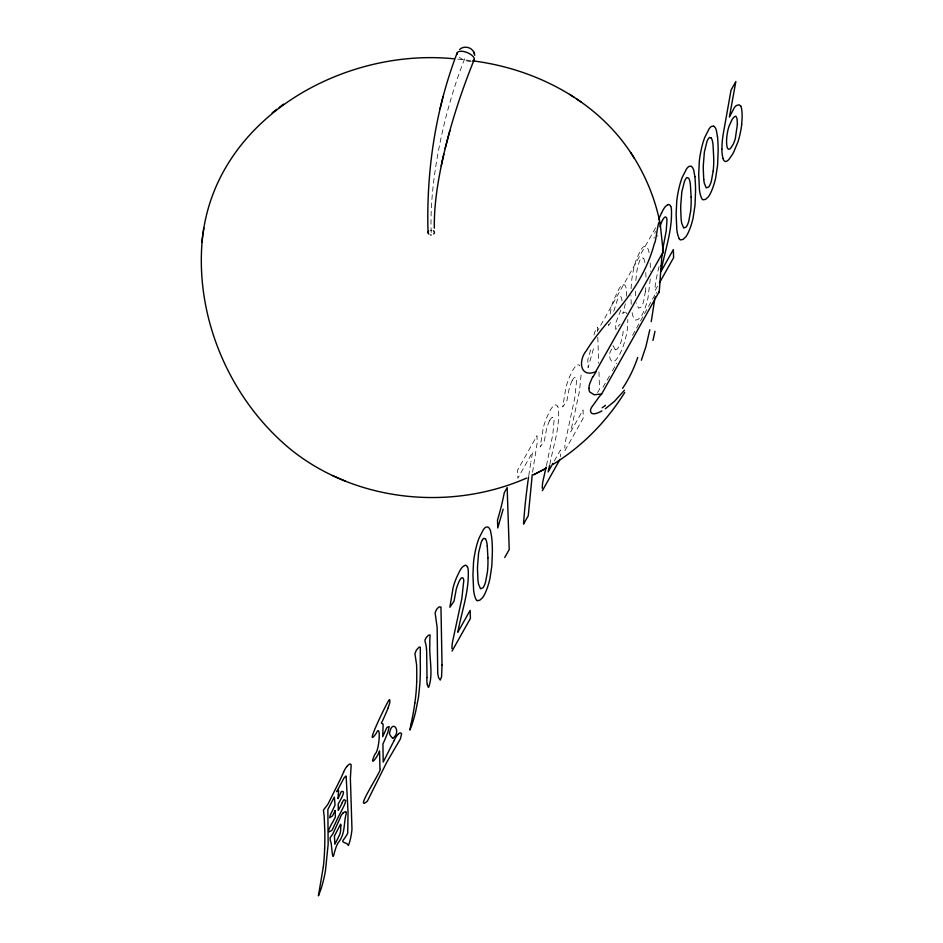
<?xml version="1.0" encoding="UTF-8"?>
<svg xmlns="http://www.w3.org/2000/svg" width="943" height="943" viewBox="0 0 943 943"><rect width="100%" height="100%" fill="white"/><g stroke="black" fill="none" stroke-linecap="round" stroke-linejoin="round"><path stroke-width="0.71" stroke-dasharray="4.71 3.54" d="M631.079 288.735L631.586 281.497A32.545 9.112 -76.3 0 1 631.928 278.645A32.757 9.171 -76.3 0 1 634.804 264.476A20.97 5.87 -76.3 0 1 637.173 257.345L641.334 249.164A19.273 5.399 -76.3 0 1 643.928 246.571L645.92 246.477A34.254 9.595 -76.3 0 1 648.631 250.649L649.385 254.209M650.281 279.116L647.971 298.035A22.997 6.436 -76.3 0 1 645.578 306.581A24.824 6.955 -76.3 0 1 644.47 309.61L643.326 312.322A19.626 5.493 -76.3 0 1 640.592 317.072L637.833 319.642L635.299 320.066A21.359 5.976 -76.3 0 1 633.979 318.64A56.497 15.819 -76.3 0 1 631.845 311.131M626.4 296.22L626.482 291.552A21.642 6.059 -76.3 0 0 625.728 286.672A19.143 5.363 -76.3 0 0 623.476 284.645L622.628 284.927A24.046 6.731 -76.3 0 0 622.003 285.305A23.693 6.636 -76.3 0 0 619.256 288.369L613.256 300.923A20.345 5.693 -76.3 0 0 611.135 308.432L609.791 315.504M635.806 280.566L636.961 270.346L639.248 261.765A8.581 2.405 -76.3 0 1 640.132 259.844A9.159 2.558 -76.3 0 1 640.592 259.054A8.652 2.416 -76.3 0 1 641.888 257.687L643.55 258.382M608.683 324.321L608.577 325.476L612.585 319.689M645.46 291.257L643.621 301.371A10.031 2.805 -76.3 0 1 642.572 304.365L642.348 304.872A8.369 2.346 -76.3 0 1 641.016 307.218L638.529 308.184L636.608 303.575A53.256 14.911 -76.3 0 1 636.466 302.868M532.571 472.219L537.215 442.68L536.98 435.713L517.566 470.18L517.837 478.266L532.595 452.062L530.956 461.669M654.018 238.284L654.206 237.011M657.766 236.269L657.896 235.491M613.763 311.273L617.288 300.098A11.799 3.3 -76.3 0 1 619.245 297.363A13.261 3.713 -76.3 0 1 619.952 296.88L620.565 296.762A9.902 2.77 -76.3 0 1 621.472 297.693L621.885 299.662A16.632 4.656 -76.3 0 1 621.979 301.3L621.979 301.866M593.442 348.851L588.067 367.664L587.807 359.672A77.055 21.583 -76.3 0 0 591.155 347.649M654.831 233.381L655.279 231.118M625.398 303.799L622.745 313.524A18.801 5.269 -76.3 0 1 625.987 312.463M546.433 465.642L552.834 434.381L554.095 420.095A11.457 3.206 -76.3 0 0 552.315 417.431M549.84 464.486C553.211 446.169 559.918 427.78 558.468 408.932A19.355 5.422 -76.3 0 0 557.808 406.692M659.004 266.586L655.68 281.415A17.846 4.998 -76.3 0 0 655.137 287.804M620.824 310.153L615.59 323.308L615.803 329.413L617.63 326.867M549.58 420.79L549.981 420.024A10.373 2.9 -76.3 0 1 552.315 417.443M572.153 380.701L572.554 379.946A10.373 2.9 -76.3 0 1 574.888 377.365A11.457 3.206 -76.3 0 1 576.68 379.994L574.747 398.04L565.364 441.748A17.846 4.998 -76.3 0 0 564.833 448.137M632.564 335.319L656.446 292.059M655.609 227.782L597.673 330.675M554.284 460.986L560.46 450.011L560.684 456.754M564.916 450.648L583.304 418.008L583.033 409.934L570.68 431.859L579.403 391.663L581.371 372.167M597.603 392.606L599.524 389.2L598.864 369.019M655.232 290.314L658.061 285.293M603.001 387.255L609.532 375.868M612.431 370.799L616.793 363.208M618.03 326.337L620.105 324.062M457.744 59.103L471.759 60.717M430.491 235.609L431.364 235.691M615.237 349.688L613.139 345.727L609.178 354.427L610.18 358.988L611.936 361.534A21.111 5.917 -76.3 0 0 612.891 361.711A26.286 7.367 -76.3 0 0 617.347 358.151L620.282 353.177A25.367 7.108 -76.3 0 0 624.054 343.641L626.199 335.696A22.691 6.353 -76.3 0 0 627.602 327.08L627.849 319.429M625.987 312.475L626.918 313.665M635.7 295.866L635.535 290.373M631.221 304.318L630.985 295.595M645.778 272.468L645.967 277.277M597.614 331.535L597.473 327.209L594.561 332.384A77.055 21.583 -76.3 0 1 593.901 335.755M597.803 337.299L598.664 363.255M656.175 293.285A11.021 1.709 -81.4 0 1 656.493 292.318M431.234 232.485A151.387 42.4 -76.3 0 1 465.665 56.321M471.3 61.354A9.171 4.067 22 0 1 458.381 56.356M431.434 234.701A3.206 2.228 -2.6 0 1 430.303 234.642M430.149 230.41A3.206 2.228 -2.6 0 1 431.505 230.257M645.778 287.65A53.386 14.947 -76.3 0 1 645.495 291.21M643.586 258.288A32.439 9.088 -76.3 0 1 644.953 262.649M650.187 262.861A115.164 32.251 -76.3 0 1 650.387 271.407M615.225 349.712A14.015 3.925 -76.3 0 0 618.396 347.437L620.105 344.278A10.479 2.935 -76.3 0 0 621.52 340.293L622.333 336.969A15.135 4.232 -76.3 0 0 623.252 328.247A17.893 5.01 -76.3 0 0 623.217 327.74M572.153 380.642A17.905 5.01 -76.3 0 0 569.136 388.858L566.908 400.787L562.735 406.869L565.965 387.278A24.494 6.86 -76.3 0 1 570.032 375.844L571.152 373.593A22.125 6.2 -76.3 0 1 574.499 367.581A28.455 7.968 -76.3 0 1 577.623 365.141M577.658 364.941A20.805 5.823 -76.3 0 1 579.933 365.908M549.58 420.719A17.905 5.01 -76.3 0 0 546.563 428.947L544.335 440.864L540.162 446.947L543.392 427.356A24.494 6.86 -76.3 0 1 547.459 415.922L548.578 413.682A22.125 6.2 -76.3 0 1 551.926 407.671A28.455 7.968 -76.3 0 1 555.05 405.219M555.085 405.03A20.805 5.823 -76.3 0 1 557.773 406.787M528.764 475.744A229.432 64.254 -76.3 0 1 530.968 461.657"/><path stroke-width="1.41" d="M202.698 235.809C193.669 315.787 229.408 399.749 291.8 450.318C356.973 502.065 450.978 511.224 526.607 478.077M661.114 265.549L659.534 288.193M659.499 288.676L659.357 290.338M427.002 677.487L426.672 651.884A130.264 36.482 -76.3 0 0 426.554 649.762L426.519 649.149M661.408 262.048L661.691 259.136M659.251 291.528L601.669 393.962L599.571 396.319A34.514 7.709 -50.3 0 0 599.111 396.909L591.485 407.459A11.021 3.737 -49.4 0 0 590.448 410.453C590.566 416.676 598.876 412.692 601.917 410.889M690.618 211.079L688.767 221.204A10.031 2.805 -76.3 0 1 687.73 224.198L687.506 224.705A8.369 2.346 -76.3 0 1 686.174 227.039L683.687 228.017L681.765 223.408A53.256 14.911 -76.3 0 1 681.152 219.471L680.693 209.004A91.483 25.614 -76.3 0 1 680.752 205.232L681.813 192.007L684.394 181.598A8.581 2.405 -76.3 0 1 685.278 179.665A9.159 2.558 -76.3 0 1 685.75 178.887A8.652 2.416 -76.3 0 1 687.046 177.52L688.708 178.215A32.439 9.088 -76.3 0 1 690.441 185.394L691.125 197.111M713.191 171.001L711.352 181.115A10.031 2.805 -76.3 0 1 710.303 184.109L710.079 184.616A8.369 2.346 -76.3 0 1 708.747 186.962L706.272 187.928L704.338 183.331A53.256 14.911 -76.3 0 1 703.737 179.394M323.319 866.806L318.404 895.85L320.761 889.744A38.25 10.715 -76.3 0 0 325.453 870.731L328.14 844.409L327.869 809.507L334.305 797.083L334.859 802.422A108.822 30.471 -76.3 0 1 334.977 805.275L331.724 812.041A86.532 24.235 -76.3 0 1 330.498 814.446L329.649 817.758L332.431 815.954A43.378 12.153 -76.3 0 0 334.718 811.298L335.154 810.402L335.366 816.815C335.225 818.724 322.636 837.243 332.077 830.111A49.79 13.945 -76.3 0 0 332.879 828.496L335.519 822.874A118.288 33.123 -76.3 0 1 338.608 816.461L341.873 810.108A73.625 20.616 -76.3 0 0 344.879 803.884L345.739 800.536L344.16 799.711A7.379 2.063 -76.3 0 0 343.028 801.055L342.215 802.646M532.265 474.553L528.269 515.727L523.542 524.108A229.432 64.254 -76.3 0 1 528.587 476.899M202.898 234.489C217.809 117.851 343.335 47.692 453.701 58.772M201.79 242.151L203.806 228.182M651.224 321.681L654.631 299.874M662.269 254.81L662.87 252.205M503.138 509.196L497.763 527.997L497.503 520.006A77.055 21.583 -76.3 0 0 504.281 492.706L507.169 487.543L509.22 549.533L504.741 557.49M649.821 329.767L645.872 346.765L641.346 360.261M442.467 160.121C437.67 182.447 434.028 205.185 434.31 228.088M457.178 52.843C435.312 109.918 426.177 171.697 428.039 232.697M662.505 250.532L666.23 230.811L666.984 219.684A11.457 3.206 -76.3 0 0 665.204 217.008A10.373 2.9 -76.3 0 0 662.87 219.589L662.469 220.367M654.925 298.353L655.232 296.915M474.235 59.515C460.349 93.828 448.538 130.629 441.23 165.98M442.408 160.381L443.799 154.239M549.604 465.5L548.107 471.948L552.904 463.414M410.865 724.554L409.863 730.082L411.443 726.181M546.115 467.009L542.791 481.826A17.846 4.998 -76.3 0 0 542.26 488.215M440.086 108.716L443.08 96.41M445.155 148.511L449.858 130.594M387.986 708.181L389.872 702.57L389.777 699.836A5.434 1.521 -76.3 0 0 389.2 699.824C387.278 701.651 362.737 752.16 376.269 733.289C381.113 721.866 379.581 750.711 374.96 754.152C368.265 768.91 377.73 756.993 379.534 750.887L379.958 769.111C383.282 768.297 353.448 812.666 367.016 801.491A12.047 3.371 -76.3 0 0 368.76 798.356L386.819 762.133L400.374 738.947L401.624 733.784A15.866 4.444 -76.3 0 0 398.936 733.465L398.111 734.255M343.547 772.305L341.484 776.902A134.849 37.767 -76.3 0 1 340.411 779.154L327.999 804.108L323.437 810.061L324.038 815.224A53.668 15.029 -76.3 0 1 324.168 815.884L324.793 830.547A202.698 56.769 -76.3 0 1 324.687 847.957M338.054 798.544L340.918 792.32A4.008 1.12 -76.3 0 1 341.319 791.601C347.272 789.609 339.256 801.526 338.207 804.167L338.254 810.379A55.048 15.418 -76.3 0 0 342.226 802.693M393.879 740.939L383.2 762.121L382.929 743.956A68.58 19.202 -76.3 0 0 387.903 732.157L389.2 726.546L387.09 727.371A6.86 1.921 -76.3 0 0 385.923 729.493A67.731 18.966 -76.3 0 1 385.239 731.084L382.717 736.66L383.106 725.002A4.574 1.285 -76.3 0 0 383.011 723.976L381.361 723.198A103.742 29.056 -76.3 0 0 387.997 708.24M661.456 213.259L660.348 215.511A24.494 6.86 -76.3 0 0 658.638 219.578M592.581 376.988L589.752 383.565A17.587 7.497 -54.7 0 0 588.998 388.268M452.039 651.071L470.416 618.431L470.144 610.345L457.791 632.281C461.622 611.477 469.52 590.683 468.164 569.266A19.355 5.422 -76.3 0 0 467.492 567.026M542.343 490.737L560.012 459.347M659.475 282.782L673.608 257.675L673.337 249.589L660.984 271.525C664.815 250.72 672.713 229.927 671.357 208.509A19.355 5.422 -76.3 0 0 670.685 206.269M624.714 392.524C606.62 421.391 582.244 446.404 553.164 464.251M624.431 390.296L614.659 401.164L605.312 408.791M343.122 812.819L341.236 815.282A5.104 1.426 -76.3 0 0 340.517 817.145L332.82 834.001A39.476 11.057 -76.3 0 0 332.49 834.378L330.074 837.797L330.25 840.39A27.76 7.78 -76.3 0 1 331.429 845.411C333.574 867.407 332.914 851.164 338.195 842.724C345.527 833.883 343.417 824.005 346.187 813.656A2.369 0.66 -76.3 0 0 346.199 812.701L345.881 812.017M272.185 112.806L276.865 109.235M279.069 107.537L283.537 104.131M459.654 49.413C463.909 45.441 471.641 47.02 473.881 52.407M540.174 471.359L546.351 468.164L533.502 474.824L539.266 471.854M601.528 393.997L594.279 394.775L589.858 392.076A21.595 9.395 -54.1 0 1 589.104 390.39L588.927 388.339M392.712 738.275C402.166 732.074 392.076 717.623 389.447 733.56A58.725 16.444 -76.3 0 0 392.736 738.18M473.197 60.906C537.05 69.051 600.314 102.245 634.309 158.353M477.252 600.644L479.798 600.231L482.557 597.65A19.626 5.493 -76.3 0 0 485.28 592.911L486.435 590.2A24.824 6.955 -76.3 0 0 487.543 587.171A22.997 6.436 -76.3 0 0 489.924 578.625L491.833 565.894L492.376 551.95A115.164 32.251 -76.3 0 0 491.704 537.345L490.596 531.215A34.254 9.595 -76.3 0 0 487.885 527.031L485.881 527.161A19.273 5.399 -76.3 0 0 483.299 529.754L479.138 537.923A20.97 5.87 -76.3 0 0 476.769 545.066A32.757 9.171 -76.3 0 0 473.893 559.234A32.545 9.112 -76.3 0 0 473.539 562.087L472.938 574.994L473.634 590.471A47.362 13.261 -76.3 0 0 473.799 591.709A56.497 15.819 -76.3 0 0 475.944 599.229A21.359 5.976 -76.3 0 0 477.252 600.644M713.651 126.221L711.659 126.327A19.273 5.399 -76.3 0 0 709.065 128.908L704.904 137.089A20.97 5.87 -76.3 0 0 702.547 144.22A32.757 9.171 -76.3 0 0 699.659 158.389A32.545 9.112 -76.3 0 0 699.317 161.241L698.704 174.16L699.411 189.637A47.362 13.261 -76.3 0 0 699.576 190.875A56.497 15.819 -76.3 0 0 701.71 198.384A21.359 5.976 -76.3 0 0 703.03 199.81L705.564 199.386L708.323 196.816A19.626 5.493 -76.3 0 0 711.057 192.066L712.201 189.366A24.824 6.955 -76.3 0 0 713.309 186.325A22.997 6.436 -76.3 0 0 715.702 177.779L717.599 165.049L718.153 151.116A115.164 32.251 -76.3 0 0 717.482 136.499M691.078 166.31L689.074 166.404A19.273 5.399 -76.3 0 0 686.492 168.997L682.331 177.166A20.97 5.87 -76.3 0 0 679.962 184.309A32.757 9.171 -76.3 0 0 677.086 198.478A32.545 9.112 -76.3 0 0 676.744 201.331L676.131 214.238L676.826 229.715A47.362 13.261 -76.3 0 0 677.003 230.952A56.497 15.819 -76.3 0 0 679.137 238.473M332.419 475.52L338.773 478.278M339.751 478.714L345.668 481.284M569.513 94.3L574.181 97.388M576.538 98.944L581.418 102.186M711.281 138.126L709.619 137.43A8.652 2.416 -76.3 0 0 708.323 138.81A9.159 2.558 -76.3 0 0 707.863 139.588A8.581 2.405 -76.3 0 0 706.979 141.509L704.386 151.917L703.325 165.143A91.483 25.614 -76.3 0 0 703.266 168.927L703.737 179.394M485.515 538.972L483.853 538.276A8.652 2.416 -76.3 0 0 482.557 539.644M630.667 152.46C645.083 174.125 655.267 198.584 660.241 224.139L663.188 251.84L595.646 371.754C579.485 378.249 578.377 360.073 586.369 350.69C599.123 329.838 617.205 312.923 630.961 292.766C641.476 277.82 649.715 261.176 654.395 243.483C656.21 242.327 658.355 214.179 660.241 224.139M740.715 106.194L739.112 104.803L736.554 105.463A19.956 5.587 -76.3 0 0 734.55 107.325L729.399 117.073L735.858 81.522L731.049 90.068L723.399 133.069A87.286 24.447 -76.3 0 0 722.55 138.774A35.822 10.031 -76.3 0 0 721.961 149.065M474.152 53.032L474.742 55.331M473.598 51.735L474.482 53.822M723.081 158.636L723.399 159.532A21.937 6.141 -76.3 0 0 726.027 161.442L726.334 161.347A26.416 7.403 -76.3 0 0 729.187 159.131L732.522 154.228A43.189 12.094 -76.3 0 0 733.878 151.717L737.98 141.815A19.155 5.363 -76.3 0 0 739.076 138.067A29.174 8.169 -76.3 0 0 741.728 124.228M427.203 684.394L428.263 687.152A9.571 2.676 -76.3 0 0 428.617 687.341C433.532 674.245 429.053 658.391 429.831 644.505A32.958 9.23 -76.3 0 1 429.878 638.93L430.102 635.606A3.336 0.931 -76.3 0 0 429.914 634.875L428.417 635.323A47.339 13.261 -76.3 0 0 426.177 637.704L424.951 639.967L425.199 642.171A33.382 9.347 -76.3 0 1 426.472 649.22M717.446 136.558L716.374 130.382A34.254 9.595 -76.3 0 0 713.662 126.197M694.873 176.647L693.8 170.471A34.254 9.595 -76.3 0 0 691.078 166.274M487.272 546.091L487.932 557.867M593.017 376.964A30.435 10.892 -56.2 0 1 596 371.919M605.465 405.313A97.86 42.671 -71.2 0 1 602.176 407.718M637.716 357.491A211.362 145.375 59.2 0 1 622.58 388.327M654.949 331.323A93.404 24.648 -88.3 0 1 652.945 340.435M658.674 291.399A38.097 5.964 -74.4 0 1 658.874 292.766M661.173 265.926A21.595 1.32 -86.7 0 1 661.444 262.59M661.68 258.335A17.587 1.202 -86.8 0 1 662.281 254.174M662.882 252.04A30.435 1.391 -83.4 0 1 662.976 252.712M457.107 54.234A9.171 4.067 22 0 1 467.516 52.69A9.171 4.067 22 0 1 472.914 60.941M433.367 230.764A3.206 2.228 -2.6 0 1 433.639 233.899M428.947 234.1A3.206 2.228 -2.6 0 1 428.558 231.318M723.116 158.554A37.567 10.526 -76.3 0 1 721.866 149.218M740.785 106.005A33.63 9.418 -76.3 0 1 741.599 124.346M713.226 170.966A53.386 14.947 -76.3 0 0 713.674 157.08L713.049 145.246A32.439 9.088 -76.3 0 0 711.317 138.032M691.101 197.17A53.386 14.947 -76.3 0 1 690.653 211.043M694.897 176.589A115.164 32.251 -76.3 0 1 695.545 191.24L695.026 205.138L693.117 217.868A22.997 6.436 -76.3 0 1 690.736 226.414A24.824 6.955 -76.3 0 1 689.628 229.444L688.473 232.155A19.626 5.493 -76.3 0 1 685.75 236.905L682.991 239.475L680.445 239.899A21.359 5.976 -76.3 0 1 679.125 238.473M659.97 226.733A17.905 5.01 -76.3 0 1 662.457 220.308M661.467 213.318A22.125 6.2 -76.3 0 1 664.815 207.248A28.455 7.968 -76.3 0 1 667.939 204.796M667.974 204.607A20.805 5.823 -76.3 0 1 670.662 206.364M487.896 557.914A53.386 14.947 -76.3 0 1 487.46 571.8L485.574 581.961A10.031 2.805 -76.3 0 1 484.525 584.955L484.313 585.462A8.369 2.346 -76.3 0 1 482.981 587.795L480.494 588.774L478.561 584.165A53.256 14.911 -76.3 0 1 477.96 580.228L477.5 569.761A91.483 25.614 -76.3 0 1 477.559 565.977L478.62 552.763L481.201 542.343A8.581 2.405 -76.3 0 1 482.085 540.422A9.159 2.558 -76.3 0 1 482.557 539.644M485.539 538.877A32.439 9.088 -76.3 0 1 487.248 546.138M451.945 648.548A17.846 4.998 -76.3 0 1 452.475 642.159L461.87 598.463L463.791 580.44A11.457 3.206 -76.3 0 0 462.011 577.764A10.373 2.9 -76.3 0 0 459.665 580.346L459.276 581.124A17.905 5.01 -76.3 0 0 456.247 589.281L454.031 601.198L449.858 607.28L453.088 587.701A24.494 6.86 -76.3 0 1 457.155 576.256L458.263 574.016A22.125 6.2 -76.3 0 1 461.61 568.004A28.455 7.968 -76.3 0 1 464.734 565.552M464.781 565.364A20.805 5.823 -76.3 0 1 467.457 567.12M427.262 684.241A18.554 5.198 -76.3 0 1 426.931 677.569M411.454 726.204A46.077 12.907 -76.3 0 0 415.851 710.739L418.527 697.054L419.847 684.017A129.321 36.223 -76.3 0 0 420.248 662.257L420.319 647.77A3.371 0.943 -76.3 0 0 420.189 647.181L419.246 647.051A42.341 11.858 -76.3 0 0 416.228 650.422L414.932 653.676L416.582 664.65A160.004 44.816 -76.3 0 1 416.665 681.706M414.826 702.959A70.56 19.756 -76.3 0 1 410.9 724.554M416.688 681.659A75.57 21.159 -76.3 0 1 414.873 702.924M393.879 740.868A24.188 6.778 -76.3 0 1 398.111 734.338M343.111 812.949A23.999 6.719 -76.3 0 1 345.81 811.817M338.054 798.521A45.5 12.742 -76.3 0 1 338.348 793.723L338.596 790.375L336.734 791.684L343.959 778.081L345.869 775.995A3.277 0.919 -76.3 0 1 346.164 776.443L348.026 811.958L347.731 832.869A2.346 0.66 -76.3 0 1 347.354 833.918L345.02 837.679A112.205 31.425 -76.3 0 1 344.065 839.011C339.68 843.466 347.578 841.887 348.203 845.458A2.381 0.672 -76.3 0 0 348.674 844.845L349.947 840.932A22.797 6.389 -76.3 0 0 351.975 829.251L350.372 778.187L351.138 765.669A4.067 1.143 -76.3 0 0 351.008 764.561L350.124 763.971A24.659 6.907 -76.3 0 0 346.824 766.518M324.64 848.028A101.113 28.314 -76.3 0 1 323.355 866.782M343.535 772.246A17.528 4.904 -76.3 0 1 346.824 766.576M442.031 665.086L441.572 676.779L440.228 680.08L438.519 677.534L437.729 673.432L437.151 627.602L435.124 612.844L436.526 609.496A42.906 12.023 -76.3 0 1 439.214 606.856L440.923 607.033A2.746 0.766 -76.3 0 1 440.97 607.705L442.031 665.086M340.847 825.314L340.741 828.508A100.241 28.066 -76.3 0 1 340.635 830.512L340.058 833.848A134.684 37.72 -76.3 0 1 337.311 839.576L334.836 844.268L334.588 838.669A79.625 22.302 -76.3 0 0 334.388 836.064L340.6 824.158L340.847 825.314M737.402 124.158L735.328 138.597A13.343 3.737 -76.3 0 1 733.183 144.232L730.99 147.78A13.827 3.866 -76.3 0 1 728.515 149.159A15.913 4.456 -76.3 0 1 726.982 146.495L726.699 144.597A22.597 6.33 -76.3 0 1 727.277 133.364L727.866 130.358A11.693 3.277 -76.3 0 1 729.069 126.126L731.851 119.997A17.222 4.821 -76.3 0 1 735.116 116.354A10.067 2.817 -76.3 0 1 736.011 116.402L737.049 118.853L737.402 124.158"/></g></svg>
